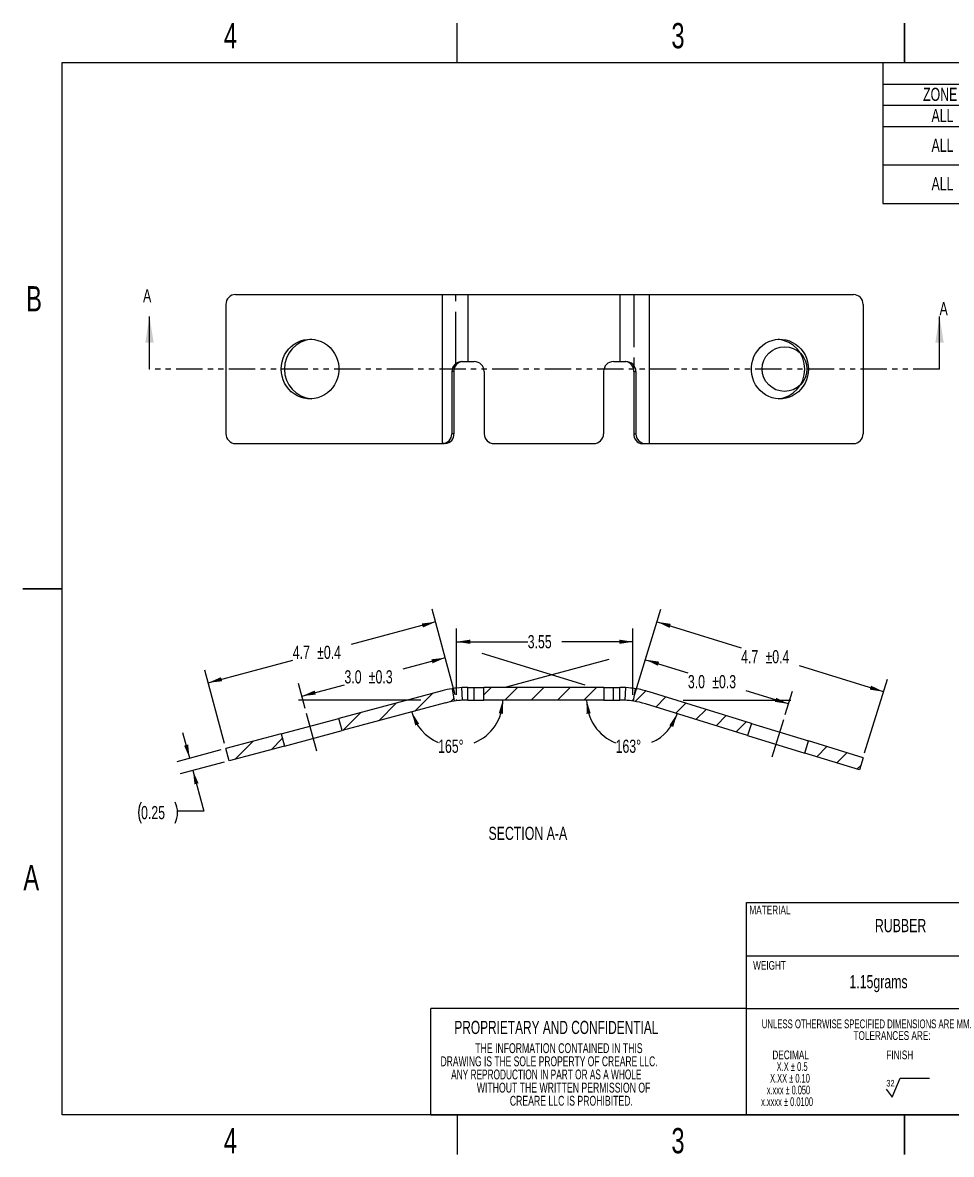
# Model space of a CAD drawing. Extents: x 0.3 to 35.7, y 0.3 to 23.
# Drawn here: x 0.26 to 18.93, y 0.26 to 23.03 of the extents above; entities that cross this region are included whole.
import ezdxf
from ezdxf.enums import TextEntityAlignment as Align

# ---------------------------------------------------------------- set-up
doc = ezdxf.new("R2010")
doc.units = 0
doc.header["$LTSCALE"] = 0.083333
doc.header["$PDSIZE"] = -1
doc.linetypes.add('CENTERX2', pattern=[20.32, 12.7, -2.54, 2.54, -2.54])
doc.linetypes.add('PHANTOM', pattern=[12.7, 6.35, -1.27, 1.27, -1.27, 1.27, -1.27])
doc.layers.get('0').update_dxf_attribs({"linetype": 'CONTINUOUS'})
doc.layers.add('CAD', color=5, linetype='CONTINUOUS')
doc.layers.add('FORMAT', color=7, linetype='CONTINUOUS')
doc.dimstyles.new('SLDDIMSTYLE0', dxfattribs={"dimtxt": 0.264583, "dimasz": 0.275167, "dimexe": 0, "dimexo": 0.0625, "dimgap": 0.066146, "dimtad": 0, "dimtih": 1, "dimtoh": 1, "dimrnd": 1e-09, "dimzin": 12, "dimsah": 1, "dimcen": 0.09, "dimazin": 3, "dimtfac": 1, "dimtofl": 0, "dimtmove": 0, "dimatfit": 3})
doc.dimstyles.new('SLDDIMSTYLE5', dxfattribs={"dimtxt": 0.264583, "dimasz": 0.275167, "dimexe": 0, "dimexo": 0.0625, "dimgap": 0.066146, "dimtad": 0, "dimtih": 1, "dimtoh": 1, "dimrnd": 1e-09, "dimzin": 4, "dimsah": 1, "dimcen": 0.09, "dimazin": 3, "dimtol": 1, "dimtp": 0.3, "dimtm": 0.3, "dimtfac": 1, "dimtofl": 0, "dimtmove": 0, "dimatfit": 3})
doc.dimstyles.new('SLDDIMSTYLE6', dxfattribs={"dimtxt": 0.264583, "dimasz": 0.275167, "dimexe": 0, "dimexo": 0.0625, "dimgap": 0.066146, "dimtad": 0, "dimtih": 1, "dimtoh": 1, "dimrnd": 1e-09, "dimzin": 12, "dimsah": 1, "dimcen": 0.09, "dimazin": 3, "dimtol": 1, "dimtp": 0.4, "dimtm": 0.4, "dimtfac": 1, "dimtofl": 0, "dimtmove": 0, "dimatfit": 3})
doc.dimstyles.new('SLDDIMSTYLE7', dxfattribs={"dimtxt": 0.264583, "dimasz": 0.275167, "dimexe": 0, "dimexo": 0.0625, "dimgap": 0.066146, "dimtad": 0, "dimtih": 1, "dimtoh": 1, "dimrnd": 1e-09, "dimsah": 1, "dimcen": 0.09, "dimazin": 3, "dimtfac": 1, "dimtmove": 0, "dimatfit": 3})
doc.dimstyles.new('SLDDIMSTYLE8', dxfattribs={"dimtxt": 0.264583, "dimasz": 0.275167, "dimexe": 0, "dimexo": 0.0625, "dimgap": 0.066146, "dimtad": 0, "dimtih": 1, "dimtoh": 1, "dimlfac": 0.083333, "dimzin": 12, "dimsah": 1, "dimcen": 0.09, "dimazin": 3, "dimtfac": 1, "dimtofl": 0, "dimtmove": 0, "dimatfit": 3})

# ---------------------------------------------------------------- blocks, each defined once
blk = doc.blocks.new('SW_NOTE_0')
at = {"color": 0, "linetype": 'CONTINUOUS'}
for s, width, p in [('THE INFORMATION CONTAINED IN THIS', 0.657576, (0, 0)), ('DRAWING IS THE SOLE PROPERTY OF CREARE LLC.', 0.643023, (-0.697, -0.265)), (' ANY REPRODUCTION IN PART OR AS A WHOLE', 0.628205, (-0.531, -0.529)), ('WITHOUT THE WRITTEN PERMISSION OF', 0.657576, (0.031, -0.794)), ('CREARE LLC IS PROHIBITED.', 0.658, (0.695, -1.058))]:
    blk.add_text(s, height=0.19844, dxfattribs=dict(at, width=width)).set_placement(p, align=Align.BOTTOM_LEFT)
blk = doc.blocks.new('CREARE_PDM_TITLE_BLOCK')
at = {"color": 7, "linetype": 'CONTINUOUS'}
for p, q in [((45.507, 5.33), (45.237, 5.33)), ((45.507, 5.33), (45.507, 2.62)), ((45.507, 1.058), (45.507, 2.62)), ((19.05, 1.058), (45.507, 1.058))]:
    blk.add_line(p, q, dxfattribs=at)
at = {"layer": 'FORMAT'}
for p, q in [((25.4, 5.33), (45.507, 5.33)), ((25.4, 1.058), (25.4, 5.33)), ((31.75, 5.33), (31.75, 1.058)), ((36.513, 5.33), (36.513, 1.058)), ((41.984, 5.327), (41.984, 4.404)), ((41.984, 5.065), (45.49, 5.065)), ((42.806, 5.042), (42.803, 4.442)), ((31.755, 4.801), (36.531, 4.801)), ((33.048, 4.801), (33.048, 2.023)), ((34.298, 4.801), (34.298, 2.023)), ((44.453, 4.981), (43.994, 4.877)), ((43.994, 4.877), (43.994, 4.614)), ((44.453, 4.444), (44.453, 4.981)), ((42.509, 4.756), (43.109, 4.756)), ((43.953, 4.743), (44.522, 4.743)), ((43.994, 4.614), (44.453, 4.444)), ((31.75, 4.404), (36.513, 4.404)), ((36.513, 4.404), (45.508, 4.404)), ((25.4, 4.257), (31.75, 4.257)), ((31.75, 4.007), (36.513, 4.007)), ((31.75, 3.61), (36.513, 3.61)), ((19.05, 1.058), (19.05, 3.196)), ((25.4, 3.196), (19.05, 3.196)), ((25.4, 3.197), (31.75, 3.197)), ((36.513, 3.213), (31.75, 3.213)), ((36.513, 2.816), (31.75, 2.816)), ((36.513, 2.62), (45.507, 2.62)), ((37.45, 2.62), (37.45, 1.509)), ((39.299, 2.62), (39.299, 1.509)), ((44.315, 2.62), (44.315, 1.509)), ((36.513, 2.42), (31.75, 2.42)), ((36.506, 2.023), (31.75, 2.023)), ((36.513, 1.509), (45.508, 1.509)), ((38.258, 1.509), (38.258, 1.058)), ((42.98, 1.509), (42.98, 1.058))]:
    blk.add_line(p, q, dxfattribs=at)
for radius in [0.266, 0.123]:
    blk.add_circle((42.81, 4.748), radius, dxfattribs=at)
at = {"color": 7, "linetype": 'CONTINUOUS'}
blk.add_blockref('SW_NOTE_0', (19.945, 2.242), dxfattribs=at)
for s, height, width, p in [('MATERIAL', 0.1764, 0.7, (25.456, 5.039)), ('HANOVER', 0.1984, 0.7, (39.948, 4.996)), ('THIRD ANGLE PROJECTION', 0.13229, 0.668182, (42.672, 5.112)), ('APPROVALS', 0.2646, 0.7, (33.075, 4.852)), ('NEW HAMPSHIRE', 0.19844, 0.7, (39.535, 4.691)), ('NAME', 0.1376, 0.7, (33.422, 4.452)), ('DATE', 0.1376, 0.7, (35.103, 4.425)), ('03755', 0.1984, 0.7, (40.145, 4.421)), ('WEIGHT', 0.1764, 0.7, (25.53, 3.925)), ('DRAWN', 0.1376, 0.7, (31.824, 4.145)), ('TITLE:', 0.2646, 0.7, (36.629, 3.91)), ('CHECKED', 0.1376, 0.7, (31.868, 3.682)), ('ENG APPR.', 0.1376, 0.7, (31.822, 3.352)), ('MFG APPR.', 0.1376, 0.7, (31.832, 2.956)), ('PROPRIETARY AND CONFIDENTIAL', 0.26458, 0.675, (19.525, 2.606)), ('Q.A.', 0.1376, 0.7, (31.829, 2.562)), ('SIZE', 0.2117, 0.7, (36.743, 2.23)), ('CAGE CODE', 0.2117, 0.7, (37.506, 2.254)), ('DRAWING No', 0.2205, 0.7, (39.373, 2.248)), ('REV', 0.2205, 0.7, (44.641, 2.248)), ('ISSUED', 0.1376, 0.7, (31.857, 2.153)), ('PROJECT NUMBER / NAME', 0.17639, 0.65, (31.798, 1.735))]:
    blk.add_text(s, height=height, dxfattribs=dict(at, width=width)).set_placement(p, align=Align.BOTTOM_LEFT)
blk = doc.blocks.new('SW_NOTE_2')
at = {"layer": 'FORMAT', "color": 0}
for s, height, width, p in [('DECIMAL', 0.1764, 0.7, (0, 0)), ('X.X ± 0.5', 0.1764, 0.622222, (0.085, -0.235)), ('X.XX ± 0.10', 0.17639, 0.636364, (-0.046, -0.47)), ('  x.xxx ± 0.050', 0.17639, 0.606667, (-0.194, -0.706)), ('  x.xxxx ± 0.0100', 0.17639, 0.617647, (-0.311, -0.941))]:
    blk.add_text(s, height=height, dxfattribs=dict(at, width=width)).set_placement(p, align=Align.BOTTOM_LEFT)
blk = doc.blocks.new('SW_NOTE_3')
at = {"layer": 'FORMAT', "color": 0}
for s, width, p in [('UNLESS OTHERWISE SPECIFIED DIMENSIONS ARE MM.', 0.661111, (0, 0)), ('TOLERANCES ARE:', 0.7, (1.844, -0.235))]:
    blk.add_text(s, height=0.17639, dxfattribs=dict(at, width=width)).set_placement(p, align=Align.BOTTOM_LEFT)
blk = doc.blocks.new('SW_TABLEANNOTATION_0')
at = {"color": 0, "linetype": 'CONTINUOUS'}
for p, q in [((0, 0), (0, -2.823)), ((17.309, 0), (0, 0)), ((17.309, -2.823), (17.309, 0)), ((0, -0.425), (17.309, -0.425)), ((2.546, -0.425), (2.546, -2.823)), ((5.092, -0.425), (5.092, -2.823)), ((12.217, -0.425), (12.217, -2.823)), ((14.763, -0.425), (14.763, -2.823)), ((0, -0.851), (17.309, -0.851)), ((0, -1.276), (17.309, -1.276)), ((0, -2.05), (17.309, -2.05)), ((0, -2.823), (17.309, -2.823))]:
    blk.add_line(p, q, dxfattribs=at)
for s, height, width, p in [('REVISIONS', 0.2646, 0.7, (7.79, -0.416)), ('ZONE', 0.2646, 0.7, (0.81, -0.842)), ('REV', 0.2646, 0.7, (3.494, -0.842)), ('DESCRIPTION', 0.26458, 0.7, (7.547, -0.842)), ('DATE', 0.2646, 0.7, (13.058, -0.842)), ('REV BY', 0.2646, 0.7, (15.456, -0.842)), ('07/10/2019', 0.2646, 0.7, (12.553, -1.267)), ('ALL', 0.2646, 0.7, (0.98, -1.267)), ('D', 0.265, 0.7, (3.688, -1.267)), ('INITIAL RELEASE', 0.26458, 0.7, (7.378, -1.267)), ('EYUAN', 0.2646, 0.7, (15.46, -1.267)), ('REVISED LOCATING CUTOUTS', 0.26458, 0.670833, (6.204, -1.693)), ('ALL', 0.2646, 0.7, (0.98, -1.867)), ('E', 0.265, 0.7, (3.725, -1.867)), ('10/01/2019', 0.2646, 0.7, (12.553, -1.867)), ('EYUAN', 0.2646, 0.7, (15.46, -1.867)), ('INCREASED MIC HOLES FOR GREATER TOL', 0.26458, 0.65, (5.149, -2.041)), ('ALL', 0.2646, 0.7, (0.98, -2.64)), ('F', 0.265, 0.7, (3.734, -2.64)), ('REMOVED LOCATING SLOTS', 0.26458, 0.668182, (6.297, -2.64)), ('3/4/2021', 0.2646, 0.7, (12.749, -2.64)), ('EYUAN', 0.2646, 0.7, (15.46, -2.64))]:
    blk.add_text(s, height=height, dxfattribs=dict(at, width=width)).set_placement(p, align=Align.BOTTOM_LEFT)
blk = doc.blocks.new('_D_11')
at = {"layer": 'CAD'}
for p, q in [((8.958, 9.505), (8.69, 10.507)), ((8.758, 10.252), (7.905, 10.023)), ((5.946, 9.235), (5.812, 9.737)), ((5.88, 9.482), (6.734, 9.71))]:
    blk.add_line(p, q, dxfattribs=at)
for points in [[(8.758, 10.252), (8.482, 10.222), (8.503, 10.14)], [(5.88, 9.482), (6.157, 9.512), (6.135, 9.594)]]:
    blk.add_solid(points, dxfattribs=at)
at = {"layer": 'CAD', "width": 0.7}
for s, p in [('3.0', (6.734, 9.657)), ('±0.3', (7.222, 9.657))]:
    blk.add_text(s, height=0.2646, dxfattribs=at).set_placement(p, align=Align.BOTTOM_LEFT)
blk = doc.blocks.new('_D_12')
at = {"layer": 'CAD'}
for p, q in [((12.564, 9.503), (12.861, 10.467)), ((12.783, 10.214), (13.637, 9.951)), ((15.662, 9.325), (14.808, 9.589)), ((15.596, 9.11), (15.74, 9.578))]:
    blk.add_line(p, q, dxfattribs=at)
for points in [[(12.783, 10.214), (13.034, 10.093), (13.059, 10.174)], [(15.662, 9.325), (15.412, 9.447), (15.387, 9.366)]]:
    blk.add_solid(points, dxfattribs=at)
at = {"layer": 'CAD', "width": 0.7}
for s, p in [('3.0', (13.637, 9.56)), ('±0.3', (14.126, 9.56))]:
    blk.add_text(s, height=0.2646, dxfattribs=at).set_placement(p, align=Align.BOTTOM_LEFT)
blk = doc.blocks.new('_D_13')
at = {"layer": 'CAD'}
for p, q in [((8.958, 9.505), (8.497, 11.228)), ((8.565, 10.973), (6.867, 10.518)), ((3.997, 9.75), (5.695, 10.205)), ((4.324, 8.527), (3.928, 10.006))]:
    blk.add_line(p, q, dxfattribs=at)
for points in [[(8.565, 10.973), (8.289, 10.942), (8.311, 10.861)], [(3.997, 9.75), (4.273, 9.78), (4.251, 9.862)]]:
    blk.add_solid(points, dxfattribs=at)
at = {"layer": 'CAD', "width": 0.7}
for s, p in [('4.7', (5.695, 10.151)), ('±0.4', (6.184, 10.151))]:
    blk.add_text(s, height=0.2646, dxfattribs=at).set_placement(p, align=Align.BOTTOM_LEFT)
blk = doc.blocks.new('_D_14')
at = {"layer": 'CAD'}
for p, q in [((12.564, 9.503), (13.096, 11.228)), ((13.018, 10.975), (14.708, 10.453)), ((17.569, 9.57), (15.879, 10.092)), ((17.19, 8.341), (17.647, 9.823))]:
    blk.add_line(p, q, dxfattribs=at)
for points in [[(13.018, 10.975), (13.268, 10.853), (13.293, 10.934)], [(17.569, 9.57), (17.319, 9.692), (17.294, 9.611)]]:
    blk.add_solid(points, dxfattribs=at)
at = {"layer": 'CAD', "width": 0.7}
for s, p in [('4.7', (14.708, 10.062)), ('±0.4', (15.197, 10.062))]:
    blk.add_text(s, height=0.2646, dxfattribs=at).set_placement(p, align=Align.BOTTOM_LEFT)
blk = doc.blocks.new('_D_15')
at = {"layer": 'CAD'}
for p, q in [((8.986, 9.508), (8.986, 10.839)), ((12.533, 9.508), (12.533, 10.839)), ((8.986, 10.574), (10.417, 10.574)), ((12.533, 10.574), (11.101, 10.574))]:
    blk.add_line(p, q, dxfattribs=at)
for points in [[(8.986, 10.574), (9.261, 10.532), (9.261, 10.617)], [(12.533, 10.574), (12.257, 10.617), (12.257, 10.532)]]:
    blk.add_solid(points, dxfattribs=at)
at = {"layer": 'CAD', "width": 0.7}
blk.add_text('3.55', height=0.2646, dxfattribs=at).set_placement((10.417, 10.364), align=Align.BOTTOM_LEFT)
blk = doc.blocks.new('_D_16')
at = {"color": 7, "linetype": 'CONTINUOUS'}
for p, q in [((3.622, 8.23), (3.486, 8.741)), ((4.249, 8.398), (3.367, 8.162)), ((4.315, 8.152), (3.433, 7.916)), ((3.688, 7.985), (3.908, 7.164)), ((3.908, 7.164), (3.379, 7.164))]:
    blk.add_line(p, q, dxfattribs=at)
for centre, start, end in [((3.065, 7.137), 153.4349, 206.5651), ((2.909, 7.137), 333.4349, 26.5651)]:
    blk.add_arc(centre, 0.47, start, end, dxfattribs=at)
for points in [[(3.622, 8.23), (3.592, 8.507), (3.51, 8.485)], [(3.688, 7.985), (3.718, 7.708), (3.8, 7.73)]]:
    blk.add_solid(points, dxfattribs=at)
at = {"color": 7, "linetype": 'CONTINUOUS', "width": 0.7}
blk.add_text('0.25', height=0.2646, dxfattribs=at).set_placement((2.645, 6.927, 0.75), align=Align.BOTTOM_LEFT)
blk = doc.blocks.new('_D_17')
at = {"layer": 'CAD'}
for start, end in [(292.6014, 0), (194.9808, 246.5977)]:
    blk.add_arc((8.986, 9.402), 0.931, start, end, dxfattribs=at)
for points in [[(9.917, 9.402), (9.835, 9.136), (9.919, 9.124)], [(8.086, 9.162), (8.156, 8.892), (8.234, 8.925)]]:
    blk.add_solid(points, dxfattribs=at)
at = {"layer": 'CAD', "width": 0.7}
blk.add_text('165°', height=0.2646, dxfattribs=at).set_placement((8.616, 8.261, 0.75), align=Align.BOTTOM_LEFT)
blk = doc.blocks.new('_D_18')
at = {"layer": 'CAD'}
for start, end in [(180, 248.0432), (294.0481, 342.844)]:
    blk.add_arc((12.533, 9.402), 0.931, start, end, dxfattribs=at)
for points in [[(11.601, 9.402), (11.599, 9.124), (11.683, 9.136)], [(13.422, 9.128), (13.266, 8.897), (13.342, 8.861)]]:
    blk.add_solid(points, dxfattribs=at)
at = {"layer": 'CAD', "width": 0.7}
blk.add_text('163°', height=0.2646, dxfattribs=at).set_placement((12.184, 8.261, 0.75), align=Align.BOTTOM_LEFT)

msp = doc.modelspace()

# ---------------------------------------------------------------- linework, layer by layer
at = {"color": 7, "linetype": 'CONTINUOUS'}
for p, q in [((8.996, 22.225), (8.996, 23.019)), ((17.992, 22.225), (17.992, 23.019)), ((17.992, 23.019), (17.992, 22.225)), ((1.058, 1.058), (1.058, 22.225)), ((1.058, 22.225), (34.925, 22.225)), ((2.814, 16.059), (2.814, 17.117)), ((18.696, 16.059), (18.696, 17.117)), ((1.058, 11.642), (0.265, 11.642)), ((0.265, 11.642), (1.058, 11.642)), ((11.571, 9.699), (9.499, 10.339)), ((9.991, 9.671), (12.053, 10.223)), ((7.945, 9.402), (5.811, 9.402)), ((13.539, 9.402), (15.708, 9.402)), ((34.925, 1.058), (1.058, 1.058)), ((8.996, 1.058), (8.996, 0.265)), ((17.992, 1.058), (17.992, 0.265)), ((17.992, 0.265), (17.992, 1.058))]:
    msp.add_line(p, q, dxfattribs=at)
at = {"color": 7, "linetype": 'CENTERX2'}
for p, q in [((8.97, 16.155), (8.97, 17.559)), ((12.55, 17.559), (12.55, 16.102)), ((6.176, 8.376), (5.973, 9.133)), ((15.334, 8.261), (15.565, 9.009))]:
    msp.add_line(p, q, dxfattribs=at)
at = {"color": 7, "linetype": 'PHANTOM'}
msp.add_line((18.696, 16.059), (2.814, 16.059), dxfattribs=at)
at = {"color": 7, "linetype": 'CONTINUOUS'}
msp.add_circle((15.58, 16.059), 0.45, dxfattribs=at)
for points in [[(2.814, 17.117), (2.73, 16.588), (2.899, 16.588)], [(18.696, 17.117), (18.611, 16.588), (18.78, 16.588)]]:
    msp.add_solid(points, dxfattribs=at)
at = {"layer": 'CAD', "linetype": 'CONTINUOUS'}
for p, q in [((4.544, 17.559), (8.698, 17.559)), ((8.698, 17.559), (9.215, 17.559)), ((8.698, 17.559), (8.698, 14.559)), ((9.215, 17.559), (9.215, 16.209)), ((9.215, 17.559), (12.269, 17.559)), ((12.269, 17.559), (12.269, 16.209)), ((12.269, 17.559), (12.859, 17.559)), ((12.859, 17.559), (12.859, 14.559)), ((12.859, 17.559), (16.968, 17.559)), ((4.351, 17.359), (4.351, 14.759)), ((17.159, 17.359), (17.159, 14.759)), ((9.092, 16.209), (9.215, 16.209)), ((9.215, 16.209), (9.342, 16.209)), ((12.142, 16.209), (12.269, 16.209)), ((12.269, 16.209), (12.393, 16.209)), ((8.934, 16.009), (8.893, 16.009)), ((8.893, 16.009), (8.893, 14.759)), ((8.934, 16.009), (8.934, 14.759)), ((9.542, 16.009), (9.542, 14.759)), ((11.942, 16.009), (11.942, 14.759)), ((12.551, 16.009), (12.592, 16.009)), ((12.551, 16.009), (12.551, 14.759)), ((12.592, 16.009), (12.592, 14.759)), ((8.934, 14.759), (8.893, 14.759)), ((12.551, 14.759), (12.592, 14.759)), ((4.544, 14.559), (8.697, 14.559)), ((8.697, 14.559), (8.698, 14.559)), ((8.764, 14.559), (8.698, 14.559)), ((9.742, 14.559), (11.742, 14.559)), ((12.722, 14.559), (12.787, 14.559)), ((12.787, 14.559), (12.859, 14.559)), ((12.859, 14.559), (16.968, 14.559)), ((8.698, 9.588), (6.621, 9.033)), ((8.899, 9.631), (8.939, 9.38)), ((9.107, 9.399), (9.092, 9.652)), ((9.215, 9.402), (9.215, 9.656)), ((9.215, 9.656), (9.342, 9.656)), ((9.342, 9.402), (9.342, 9.656)), ((9.342, 9.656), (9.536, 9.656)), ((9.683, 9.656), (9.536, 9.509)), ((9.536, 9.402), (9.536, 9.656)), ((11.949, 9.656), (9.536, 9.656)), ((10.213, 9.656), (9.959, 9.402)), ((10.742, 9.656), (10.488, 9.402)), ((11.271, 9.656), (11.017, 9.402)), ((11.8, 9.656), (11.546, 9.402)), ((11.949, 9.656), (11.949, 9.402)), ((11.949, 9.656), (12.142, 9.656)), ((12.142, 9.402), (12.142, 9.656)), ((12.142, 9.656), (12.269, 9.656)), ((12.269, 9.402), (12.269, 9.656)), ((12.377, 9.399), (12.393, 9.652)), ((12.545, 9.38), (12.585, 9.631)), ((12.79, 9.587), (12.577, 9.375)), ((14.913, 8.933), (12.859, 9.567)), ((8.764, 9.343), (6.687, 8.787)), ((7.783, 9.343), (7.424, 8.984)), ((8.506, 9.537), (8.147, 9.178)), ((8.93, 9.432), (8.865, 9.367)), ((9.215, 9.402), (9.342, 9.402)), ((9.342, 9.402), (9.536, 9.402)), ((11.949, 9.402), (9.536, 9.402)), ((11.949, 9.402), (12.142, 9.402)), ((12.142, 9.402), (12.269, 9.402)), ((13.195, 9.464), (12.992, 9.26)), ((13.599, 9.339), (13.396, 9.136)), ((7.061, 9.15), (6.702, 8.791)), ((14.838, 8.69), (12.784, 9.325)), ((14.004, 9.214), (13.8, 9.011)), ((5.462, 8.722), (6.621, 9.033)), ((6.687, 8.787), (6.621, 9.033)), ((14.408, 9.089), (14.205, 8.886)), ((14.812, 8.964), (14.609, 8.761)), ((14.913, 8.933), (14.838, 8.69)), ((14.913, 8.933), (16.06, 8.579)), ((5.462, 8.722), (4.351, 8.425)), ((5.462, 8.722), (5.528, 8.477)), ((5.528, 8.477), (6.687, 8.787)), ((14.838, 8.69), (15.985, 8.336)), ((4.417, 8.18), (4.351, 8.425)), ((5.528, 8.477), (4.417, 8.18)), ((4.893, 8.57), (4.534, 8.211)), ((5.486, 8.634), (5.257, 8.404)), ((15.985, 8.336), (16.06, 8.579)), ((17.159, 8.24), (16.06, 8.579)), ((16.43, 8.465), (16.227, 8.262)), ((17.084, 7.997), (15.985, 8.336)), ((16.834, 8.34), (16.631, 8.137)), ((17.159, 8.24), (17.084, 7.997)), ((17.112, 8.089), (17.035, 8.012))]:
    msp.add_line(p, q, dxfattribs=at)
at = {"layer": 'CAD'}
for p, q in [((9.991, 9.671), (12.053, 10.223)), ((8.266, 9.402), (5.811, 9.402))]:
    msp.add_line(p, q, dxfattribs=at)
at = {"layer": 'CAD', "linetype": 'CONTINUOUS', "flags": 128}
for points in [[(5.462, 16.059), (5.466, 16.133), (5.48, 16.205), (5.501, 16.276), (5.531, 16.343), (5.569, 16.406), (5.613, 16.463), (5.665, 16.515), (5.722, 16.559), (5.783, 16.596), (5.849, 16.625), (5.918, 16.645), (5.988, 16.657), (6.06, 16.659), (6.131, 16.652), (6.2, 16.636), (6.268, 16.612), (6.332, 16.579), (6.391, 16.538), (6.445, 16.49), (6.493, 16.435), (6.534, 16.375), (6.568, 16.31), (6.594, 16.241), (6.611, 16.169), (6.62, 16.096), (6.62, 16.022), (6.611, 15.949), (6.594, 15.877), (6.568, 15.808), (6.534, 15.743), (6.493, 15.683), (6.445, 15.628), (6.391, 15.58), (6.332, 15.539), (6.268, 15.507), (6.2, 15.482), (6.131, 15.466), (6.06, 15.459), (5.988, 15.462), (5.918, 15.473), (5.849, 15.493), (5.783, 15.522), (5.722, 15.559), (5.665, 15.603), (5.613, 15.655), (5.569, 15.712), (5.531, 15.775), (5.501, 15.842), (5.48, 15.913), (5.466, 15.985), (5.462, 16.059)], [(16.06, 16.059), (16.056, 15.985), (16.043, 15.913), (16.021, 15.842), (15.992, 15.775), (15.955, 15.712), (15.91, 15.655), (15.86, 15.603), (15.803, 15.559), (15.742, 15.522), (15.677, 15.493), (15.609, 15.473), (15.54, 15.462), (15.469, 15.459), (15.399, 15.466), (15.33, 15.482), (15.263, 15.507), (15.2, 15.539), (15.141, 15.58), (15.088, 15.628), (15.04, 15.683), (14.999, 15.743), (14.966, 15.808), (14.94, 15.877), (14.923, 15.949), (14.914, 16.022), (14.914, 16.096), (14.923, 16.169), (14.94, 16.241), (14.966, 16.31), (14.999, 16.375), (15.04, 16.435), (15.088, 16.49), (15.141, 16.538), (15.2, 16.579), (15.263, 16.612), (15.33, 16.636), (15.399, 16.652), (15.469, 16.659), (15.54, 16.657), (15.609, 16.645), (15.677, 16.625), (15.742, 16.596), (15.803, 16.559), (15.86, 16.515), (15.91, 16.463), (15.955, 16.406), (15.992, 16.343), (16.021, 16.276), (16.043, 16.205), (16.056, 16.133), (16.06, 16.059)]]:
    msp.add_lwpolyline(points, dxfattribs=at)
at = {"layer": 'CAD', "linetype": 'CONTINUOUS'}
for centre, radius, start, end in [((4.548, 17.362), 0.197, 91.0075, 180.9733), ((16.963, 17.363), 0.196, 358.7262, 88.6669), ((6.118, 16.069), 0.591, 94.2405, 180.9822), ((15.397, 16.071), 0.589, 358.7982, 84.8623), ((9.092, 16.01), 0.199, 90.0106, 180.2769), ((9.119, 16.024), 0.186, 93.457, 184.5859), ((9.342, 16.009), 0.2, 0, 90), ((12.142, 16.009), 0.2, 90, 180), ((12.366, 16.024), 0.185, 355.4104, 86.5468), ((12.393, 16.01), 0.199, 359.7229, 89.9896), ((6.119, 16.05), 0.591, 179.0736, 265.7037), ((15.397, 16.046), 0.588, 275.0648, 1.2747), ((4.548, 14.756), 0.197, 179.0267, 268.9925), ((8.694, 14.757), 0.198, 271.1393, 0.4656), ((8.749, 14.744), 0.185, 274.5548, 4.7904), ((9.742, 14.759), 0.2, 180, 270), ((11.742, 14.759), 0.2, 270, 0), ((12.735, 14.743), 0.185, 175.1641, 265.8648), ((12.79, 14.757), 0.198, 179.5285, 269.2455), ((16.963, 14.755), 0.196, 271.3331, 1.2738), ((9.215, 7.656), 2, 99.0991, 104.9808), ((9.215, 7.656), 2, 93.5409, 99.0989), ((9.215, 7.656), 2, 90, 93.5409), ((12.269, 7.656), 2, 86.4591, 90), ((12.269, 7.656), 2, 80.9011, 86.4591), ((12.269, 7.656), 2, 72.844, 80.9009), ((9.215, 7.656), 1.746, 99.0991, 104.9808), ((9.215, 7.656), 1.746, 93.5409, 99.0989), ((9.215, 7.656), 1.746, 90, 93.5409), ((12.269, 7.656), 1.746, 86.4591, 90), ((12.269, 7.656), 1.746, 80.901, 86.4591), ((12.269, 7.656), 1.746, 72.844, 80.9009)]:
    msp.add_arc(centre, radius, start, end, dxfattribs=at)
at = {"layer": 'CAD'}
for p in [(8.986, 9.402), (12.533, 9.402)]:
    msp.add_point(p, dxfattribs=at)
at = {"layer": 'FORMAT'}
for p, q in [((17.743, 1.415), (17.906, 1.797)), ((17.906, 1.797), (18.495, 1.797)), ((17.621, 1.577), (17.743, 1.415))]:
    msp.add_line(p, q, dxfattribs=at)

# ---------------------------------------------------------------- block references
at = {"color": 7, "linetype": 'CONTINUOUS'}
for name, p in [('SW_TABLEANNOTATION_0', (17.555, 22.215)), ('CREARE_PDM_TITLE_BLOCK', (-10.582, 0))]:
    msp.add_blockref(name, p, dxfattribs=at)
at = {"layer": 'FORMAT'}
for name, p in [('SW_NOTE_3', (15.122, 2.748)), ('SW_NOTE_2', (15.336, 2.124))]:
    msp.add_blockref(name, p, dxfattribs=at)

# ---------------------------------------------------------------- texts
at = {"color": 7, "linetype": 'CONTINUOUS', "width": 0.7}
for s, height, p in [('4', 0.508, (4.31, 22.359)), ('3', 0.508, (13.306, 22.359)), ('B', 0.508, (0.335, 17.067)), ('SECTION A-A', 0.26458, (9.629, 6.51)), ('A', 0.508, (0.279, 5.425)), ('RUBBER', 0.2646, (17.397, 4.654)), ('1.15grams', 0.2646, (16.884, 3.526)), ('FINISH', 0.1764, (17.626, 2.124)), ('32', 0.1323, (17.627, 1.59)), ('4', 0.508, (4.31, 0.134)), ('3', 0.508, (13.306, 0.134))]:
    msp.add_text(s, height=height, dxfattribs=at).set_placement(p, align=Align.BOTTOM_LEFT)
for p in [(2.685, 17.666), (18.696, 17.407)]:
    msp.add_text('A', height=0.265, dxfattribs=at).set_placement(p, align=Align.TOP_LEFT)

# ---------------------------------------------------------------- dimensions: what is measured, and where the dimension line sits
at = {"color": 7, "linetype": 'CONTINUOUS'}
dim = msp.add_linear_dim(base=(3.622, 8.23), p1=(4.417, 8.18), p2=(4.351, 8.425), angle=284.9808, text='(<>)', dimstyle='SLDDIMSTYLE7', dxfattribs=at)
dim.commit()
dim.dimension.update_dxf_attribs({"geometry": '_D_16', "text_midpoint": (3.908, 7.164), "dimtype": 160})
at = {"layer": 'CAD'}
for base, p1, p2, angle, dimstyle, picture, middle in [((3.997, 9.75), (8.986, 9.402), (4.351, 8.425), 14.9808, 'SLDDIMSTYLE6', '_D_13', (6.281, 10.361)), ((17.569, 9.57), (12.533, 9.402), (17.159, 8.24), 342.844, 'SLDDIMSTYLE6', '_D_14', (15.294, 10.272)), ((5.88, 9.482), (8.986, 9.402), (5.973, 9.133), 14.9808, 'SLDDIMSTYLE5', '_D_11', (7.319, 9.867)), ((15.662, 9.325), (12.533, 9.402), (15.565, 9.009), 342.844, 'SLDDIMSTYLE5', '_D_12', (14.223, 9.77))]:
    dim = msp.add_linear_dim(base=base, p1=p1, p2=p2, angle=angle, dimstyle=dimstyle, dxfattribs=at)
    dim.commit()
    dim.dimension.update_dxf_attribs({"geometry": picture, "text_midpoint": middle, "dimtype": 160})
dim = msp.add_linear_dim(base=(12.533, 10.574), p1=(8.986, 9.402), p2=(12.533, 9.402), dimstyle='SLDDIMSTYLE0', dxfattribs=at)
dim.commit()
dim.dimension.update_dxf_attribs({"geometry": '_D_15', "text_midpoint": (10.759, 10.574), "dimtype": 160})
for base, line1, picture, middle in [((8.281, 8.794), ((4.417, 8.18), (8.764, 9.343)), '_D_17', (8.98, 8.471)), ((11.761, 8.881), ((12.784, 9.325), (17.084, 7.997)), '_D_18', (12.548, 8.471))]:
    dim = msp.add_angular_dim_2l(base=base, line1=line1, line2=((9.215, 9.402), (12.269, 9.402)), dimstyle='SLDDIMSTYLE8', dxfattribs=at)
    dim.commit()
    dim.dimension.update_dxf_attribs({"geometry": picture, "text_midpoint": middle, "dimtype": 162})

doc.saveas('drawing.dxf')
